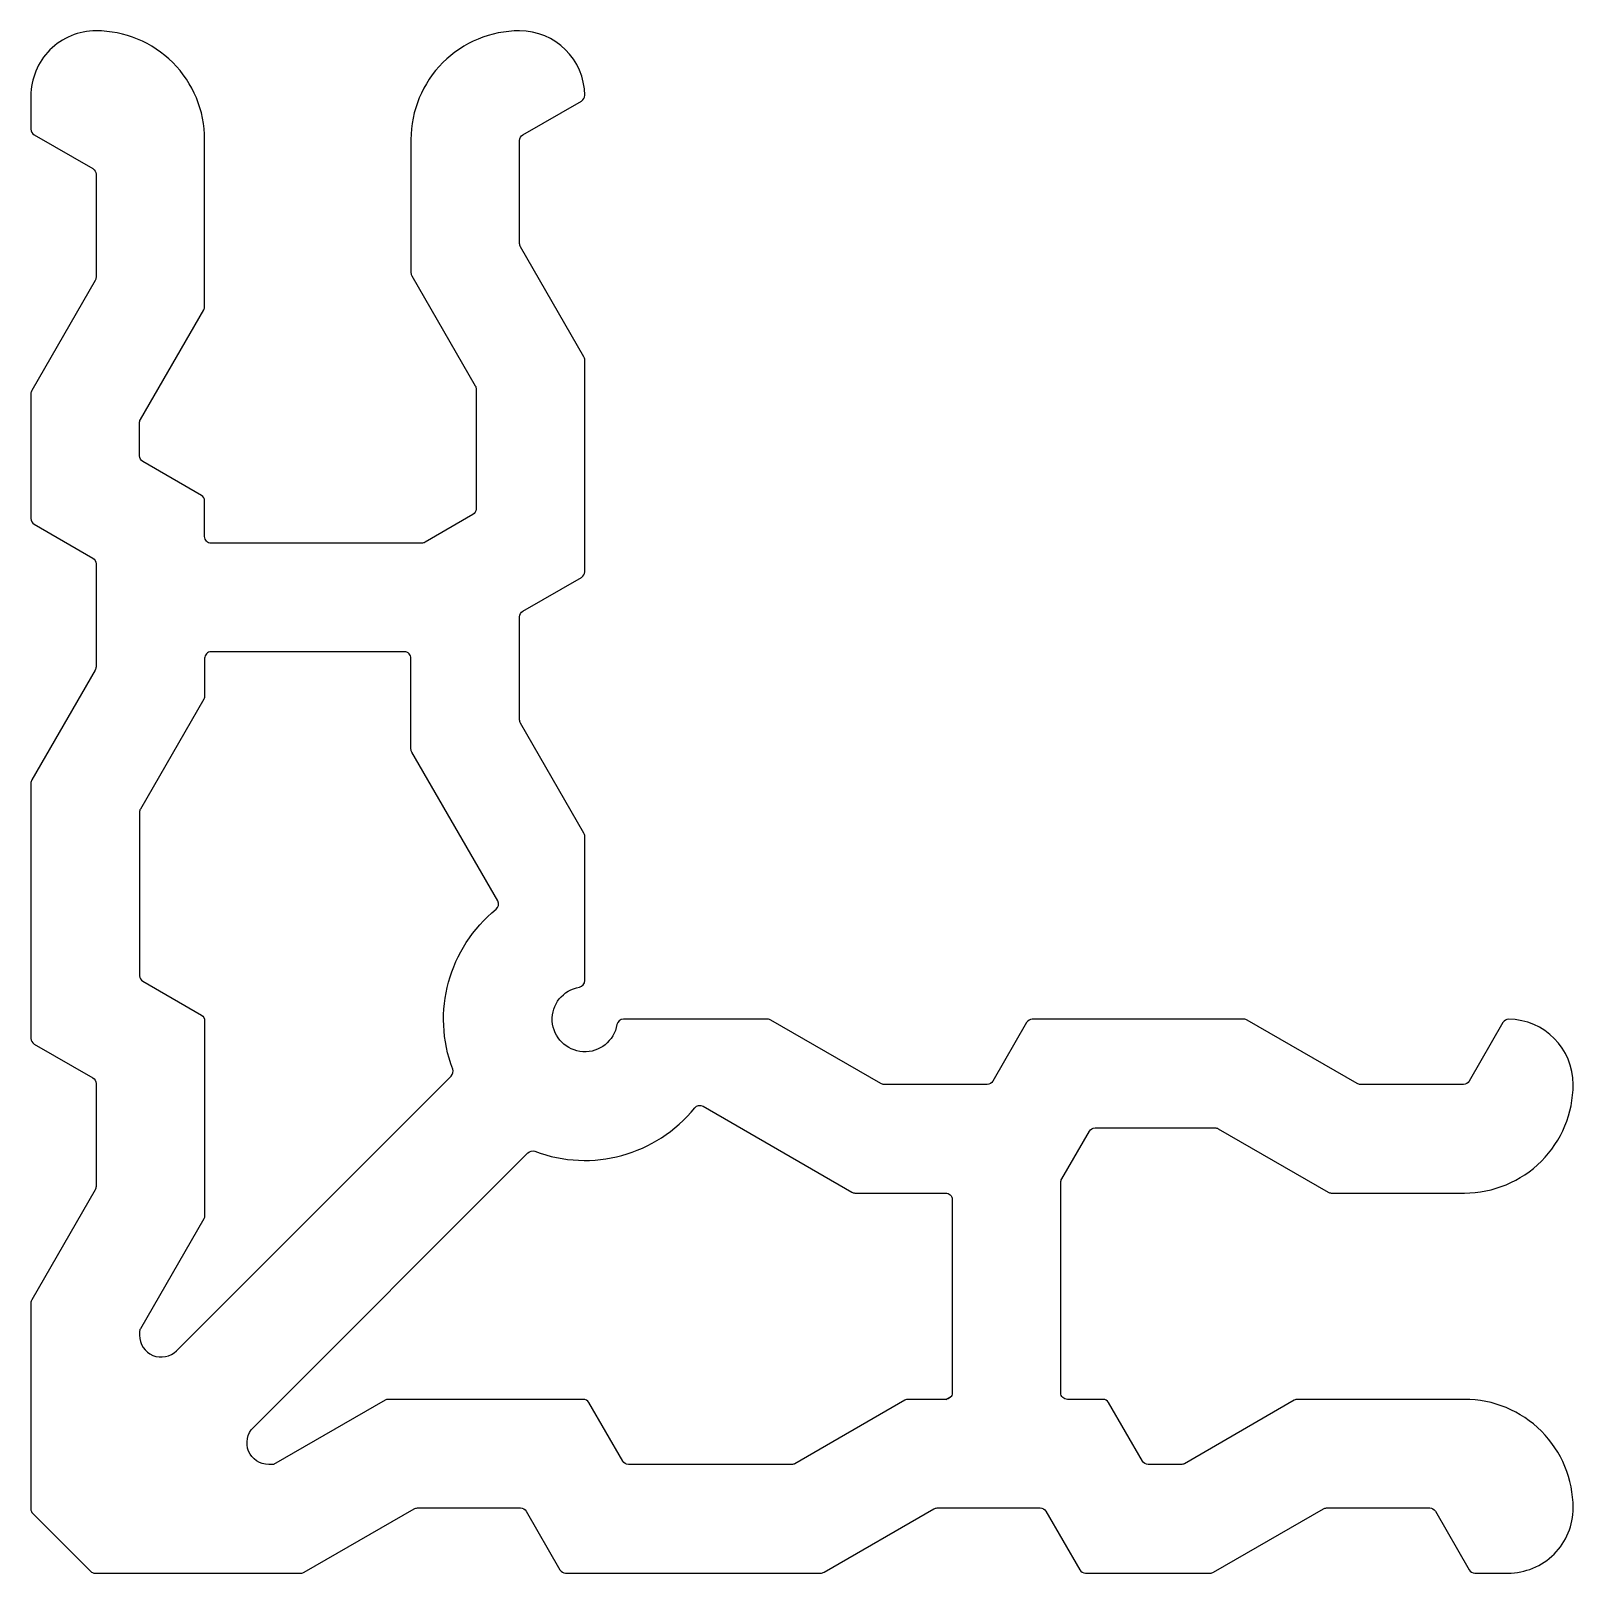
# Model space of a CAD drawing. Extents: x 875.7 to 946.7, y 585.5 to 656.5.
import ezdxf

# ---------------------------------------------------------------- set-up
doc = ezdxf.new("R2010")
doc.units = 0
doc.layers.get('0').update_dxf_attribs({"linetype": 'CONTINUOUS'})
doc.layers.add('170304SEND', color=180, linetype='CONTINUOUS')

msp = doc.modelspace()

# ---------------------------------------------------------------- linework, layer by layer
at = {"color": 0}
for points in [[(875.705, 621.885), (875.705, 610.138, 0.267949), (875.855, 609.879), (878.555, 608.32, -0.267949), (878.705, 608.06), (878.705, 603.314, -0.131652), (878.665, 603.164), (875.745, 598.107, 0.131652), (875.705, 597.957), (875.705, 588.473, 0.198912), (875.793, 588.26), (878.445, 585.608, 0.198912), (878.657, 585.52), (888.141, 585.52, 0.131652), (888.291, 585.56), (893.348, 588.48, -0.131652), (893.498, 588.52), (898.245, 588.52, -0.267949), (898.505, 588.37), (900.063, 585.67, 0.267949), (900.323, 585.52), (912.07, 585.52, 0.131652), (912.22, 585.56), (917.277, 588.48, -0.131652), (917.427, 588.52), (922.173, 588.52, -0.267949), (922.433, 588.37), (923.992, 585.67, 0.267949), (924.251, 585.52), (929.998, 585.52, 0.131652), (930.148, 585.56), (935.205, 588.48, -0.131652), (935.355, 588.52), (940.101, 588.52, -0.267949), (940.361, 588.37), (941.92, 585.67, 0.267949), (942.18, 585.52), (943.705, 585.52, 0.414214), (946.705, 588.52, 0.414214), (941.705, 593.52), (934.015, 593.52, 0.131652), (933.865, 593.48), (928.808, 590.56, -0.131652), (928.658, 590.52), (927.138, 590.52, -0.267949), (926.878, 590.67), (925.32, 593.37, 0.267949), (925.06, 593.52), (923.42, 593.52, -0.414214), (923.12, 593.82), (923.12, 603.515, -0.131652), (923.16, 603.665), (924.433, 605.87, -0.267949), (924.693, 606.02), (930.213, 606.02, -0.131652), (930.363, 605.98), (935.42, 603.06, 0.131652), (935.57, 603.02), (941.705, 603.02, 0.414214), (946.705, 608.02, 0.411013), (943.738, 611.02, 0.270883), (943.474, 610.87), (941.916, 608.17, -0.267949), (941.656, 608.02), (936.909, 608.02, -0.131652), (936.759, 608.06), (931.703, 610.98, 0.131652), (931.553, 611.02), (921.806, 611.02, 0.267949), (921.546, 610.87), (919.988, 608.17, -0.267949), (919.728, 608.02), (914.981, 608.02, -0.131652), (914.831, 608.06), (909.774, 610.98, 0.131652), (909.624, 611.02), (902.98, 611.02, 0.365977), (902.684, 610.77, -1.937711), (900.955, 612.499, 0.365977), (901.205, 612.795), (901.205, 619.439, 0.131652), (901.165, 619.589), (898.245, 624.646, -0.131652), (898.205, 624.796), (898.205, 629.543, -0.267949), (898.355, 629.803), (901.055, 631.361, 0.267949), (901.205, 631.621), (901.205, 641.368, 0.131652), (901.165, 641.518), (898.245, 646.575, -0.131652), (898.205, 646.725), (898.205, 651.471, -0.267949), (898.355, 651.731), (901.055, 653.29, 0.270878), (901.205, 653.553, 0.411018), (898.205, 656.52, 0.414214), (893.205, 651.52), (893.205, 645.385, 0.131652), (893.245, 645.235), (896.165, 640.178, -0.131652), (896.205, 640.028), (896.205, 634.508, -0.267949), (896.055, 634.248), (893.85, 632.975, -0.131652), (893.7, 632.935), (884.005, 632.935, -0.414214), (883.705, 633.235), (883.705, 634.875, 0.267949), (883.555, 635.135), (880.855, 636.694, -0.267949), (880.705, 636.953), (880.705, 638.473, -0.131652), (880.745, 638.623), (883.665, 643.68, 0.131652), (883.705, 643.83), (883.705, 651.52, 0.414214), (878.705, 656.52, 0.414214), (875.705, 653.52), (875.705, 651.995, 0.267949), (875.855, 651.735), (878.555, 650.176, -0.267949), (878.705, 649.916), (878.705, 645.17, -0.131652), (878.665, 645.02), (875.745, 639.963, 0.131652), (875.705, 639.813), (875.705, 634.067, 0.267949), (875.855, 633.807), (878.555, 632.248, -0.267949), (878.705, 631.988), (878.705, 627.242, -0.131652), (878.665, 627.092), (875.745, 622.035, 0.131652)], [(880.705, 596.617), (880.705, 596.47, 0.668179), (882.412, 595.762), (895.055, 608.406, 0.294716), (895.124, 608.724, -0.323963), (897.124, 616.08, 0.369501), (897.196, 616.463), (893.245, 623.307, -0.131652), (893.205, 623.457), (893.205, 627.635, 0.414214), (892.905, 627.935), (884.005, 627.935, 0.414214), (883.705, 627.635), (883.705, 625.902, -0.131652), (883.665, 625.752), (880.745, 620.695, 0.131652), (880.705, 620.545), (880.705, 613.025, 0.267949), (880.855, 612.765), (883.555, 611.207, -0.267949), (883.705, 610.947), (883.705, 601.974, -0.131652), (883.665, 601.824), (880.745, 596.767, 0.131652)], [(917.82, 603.02, -0.414214), (918.12, 602.72), (918.12, 593.82, -0.414214), (917.82, 593.52), (916.087, 593.52, 0.131652), (915.937, 593.48), (910.88, 590.56, -0.131652), (910.73, 590.52), (903.21, 590.52, -0.267949), (902.95, 590.67), (901.391, 593.37, 0.267949), (901.132, 593.52), (892.159, 593.52, 0.131652), (892.009, 593.48), (886.882, 590.52), (886.654, 590.52, -0.668179), (885.947, 592.227), (898.591, 604.87, -0.294716), (898.909, 604.939, 0.323964), (906.265, 606.94, -0.369502), (906.648, 607.011), (913.492, 603.06, 0.131652), (913.642, 603.02)]]:
    msp.add_lwpolyline(points, format="xyb", close=True, dxfattribs=at)
at = {"layer": '170304SEND', "color": 251}
msp.add_line((917.82, 593.52), (918.08, 593.67), dxfattribs=at)

doc.saveas('drawing.dxf')
